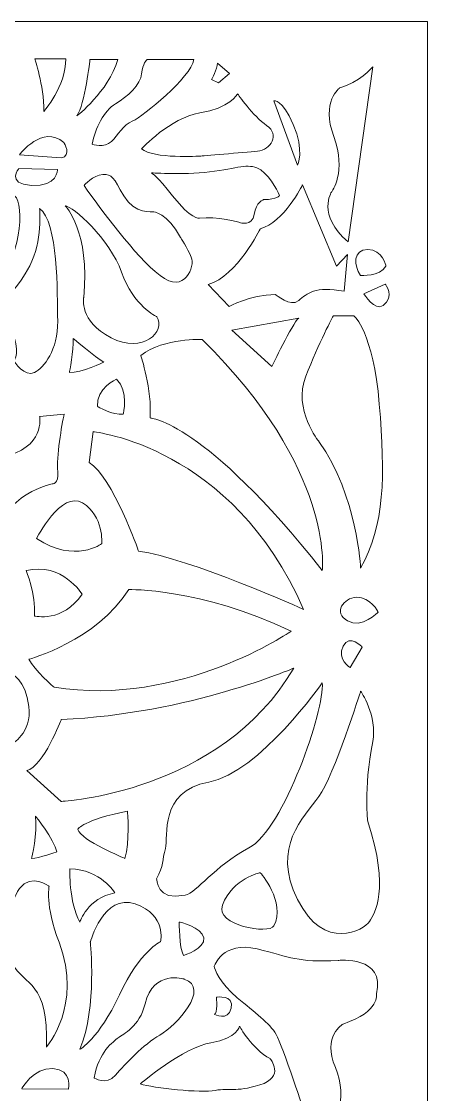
# Model space of a CAD drawing. Header units: centimetres. Extents: x -7.2 to 6.1, y -12.5 to 13.8.
# Drawn here: x 1.51 to 6.09, y 1.7 to 13.78 of the extents above; entities that cross this region are included whole.
import ezdxf

# ---------------------------------------------------------------- set-up
doc = ezdxf.new("R2010")
doc.units = ezdxf.units.CM
doc.header["$MEASUREMENT"] = 0
doc.layers.add('layer 1', color=7, linetype='Continuous')

msp = doc.modelspace()

# ---------------------------------------------------------------- linework, layer by layer
at = {"layer": 'layer 1', "color": 242, "lineweight": 9}
msp.add_open_spline([(-7.24842, 13.78152), (-7.24842, 13.78152), (6.08623, 13.78152), (6.08623, 13.78152), (6.08623, 13.78152), (6.08623, 13.78152), (6.08623, -12.4804), (6.08623, -12.4804), (6.08623, -12.4804), (6.08623, -12.4804), (-7.24842, -12.4804), (-7.24842, -12.4804), (-7.24842, -12.4804), (-7.24842, -12.4804), (-7.24842, 13.78152), (-7.24842, 13.78152)], degree=3, knots=[0, 0, 0, 0, 0.2, 0.2, 0.2, 0.2, 0.4, 0.4, 0.4, 0.4, 0.6, 0.6, 0.6, 0.6, 1, 1, 1, 1], dxfattribs=at)
at = {"layer": 'layer 1', "color": 7, "lineweight": 9}
for points, knots in [([(1.76744, 12.76996), (1.76744, 12.76996), (2.01189, 13.04777), (2.01561, 13.36264), (2.01561, 13.36264), (2.01561, 13.36264), (1.66371, 13.36264), (1.66371, 13.36264), (1.66371, 13.36264), (1.66371, 13.36264), (1.76744, 13.06999), (1.76744, 12.76996)], [0, 0, 0, 0, 0.25, 0.25, 0.25, 0.25, 0.5, 0.5, 0.5, 0.5, 1, 1, 1, 1]), ([(2.13785, 12.71811), (2.13785, 12.71811), (2.48973, 12.98851), (2.60083, 13.35152), (2.60083, 13.35152), (2.60083, 13.35152), (2.28601, 13.35152), (2.28601, 13.35152), (2.28601, 13.35152), (2.28601, 13.35152), (2.23044, 12.84405), (2.13785, 12.71811)], [0, 0, 0, 0, 0.25, 0.25, 0.25, 0.25, 0.5, 0.5, 0.5, 0.5, 1, 1, 1, 1]), ([(2.31193, 12.39955), (2.31193, 12.39955), (2.44898, 12.3551), (2.52676, 12.42919), (2.52676, 12.42919), (2.60455, 12.50328), (2.65639, 12.61441), (2.76752, 12.66255), (2.76752, 12.66255), (2.87864, 12.7107), (3.42685, 13.1552), (3.45649, 13.35152), (3.45649, 13.35152), (3.45649, 13.35152), (2.92679, 13.35152), (2.92679, 13.35152), (2.92679, 13.35152), (2.92679, 13.35152), (2.87864, 13.31077), (2.86753, 13.19223), (2.86753, 13.19223), (2.85642, 13.07371), (2.70826, 12.93295), (2.57491, 12.85516), (2.57491, 12.85516), (2.44158, 12.77737), (2.34157, 12.57735), (2.31193, 12.39955)], [0, 0, 0, 0, 0.125, 0.125, 0.125, 0.125, 0.25, 0.25, 0.25, 0.25, 0.375, 0.375, 0.375, 0.375, 0.5, 0.5, 0.5, 0.5, 0.625, 0.625, 0.625, 0.625, 0.75, 0.75, 0.75, 0.75, 1, 1, 1, 1]), ([(3.72194, 13.31324), (3.72194, 13.31324), (3.85776, 13.19595), (3.85776, 13.19595), (3.85776, 13.19595), (3.85776, 13.19595), (3.73428, 13.09099), (3.73428, 13.09099), (3.73428, 13.09099), (3.73428, 13.09099), (3.65404, 13.12803), (3.65404, 13.12803), (3.65404, 13.12803), (3.65404, 13.12803), (3.72194, 13.24534), (3.72194, 13.31324)], [0, 0, 0, 0, 0.2, 0.2, 0.2, 0.2, 0.4, 0.4, 0.4, 0.4, 0.6, 0.6, 0.6, 0.6, 1, 1, 1, 1]), ([(5.46903, 13.27002), (5.46903, 13.27002), (5.30853, 13.08483), (5.09862, 13.03543), (5.09862, 13.03543), (5.09862, 13.03543), (4.88256, 12.88108), (5.03072, 12.486), (5.03072, 12.486), (5.17888, 12.09087), (5.00602, 11.86245), (5.00602, 11.86245), (5.00602, 11.86245), (5.00602, 11.86245), (4.83317, 11.60934), (5.19122, 11.30066), (5.19122, 11.30066), (5.19122, 11.30066), (5.46903, 13.27002), (5.46903, 13.27002)], [0, 0, 0, 0, 0.16666667, 0.16666667, 0.16666667, 0.16666667, 0.33333333, 0.33333333, 0.33333333, 0.33333333, 0.5, 0.5, 0.5, 0.5, 0.66666667, 0.66666667, 0.66666667, 0.66666667, 1, 1, 1, 1]), ([(2.86753, 12.34771), (2.86753, 12.34771), (3.18979, 12.69959), (3.52317, 12.75145), (3.52317, 12.75145), (3.85652, 12.8033), (3.94911, 12.96629), (3.94911, 12.96629), (3.94911, 12.96629), (3.94911, 12.96629), (4.12322, 12.71442), (4.27507, 12.61069), (4.27507, 12.61069), (4.42695, 12.50698), (4.32324, 12.33659), (4.17136, 12.32176), (4.17136, 12.32176), (4.01951, 12.30695), (3.52686, 12.2662), (3.52686, 12.2662), (3.52686, 12.2662), (3.52686, 12.2662), (2.99718, 12.23286), (2.86753, 12.34771)], [0, 0, 0, 0, 0.14285714, 0.14285714, 0.14285714, 0.14285714, 0.28571429, 0.28571429, 0.28571429, 0.28571429, 0.42857143, 0.42857143, 0.42857143, 0.42857143, 0.57142857, 0.57142857, 0.57142857, 0.57142857, 0.71428571, 0.71428571, 0.71428571, 0.71428571, 1, 1, 1, 1]), ([(4.3578, 12.88727), (4.3578, 12.88727), (4.62326, 12.16496), (4.62326, 12.16496), (4.62326, 12.16496), (4.62326, 12.16496), (4.70351, 12.32548), (4.57388, 12.6218), (4.57388, 12.6218), (4.44423, 12.91814), (4.3578, 12.88727), (4.3578, 12.88727)], [0, 0, 0, 0, 0.25, 0.25, 0.25, 0.25, 0.5, 0.5, 0.5, 0.5, 1, 1, 1, 1]), ([(1.49333, 12.28226), (1.49333, 12.28226), (1.75261, 12.62797), (1.99339, 12.41808), (1.99339, 12.41808), (1.99339, 12.41808), (2.08598, 12.26992), (1.9625, 12.24522), (1.9625, 12.24522), (1.9625, 12.24522), (1.49333, 12.28226), (1.49333, 12.28226)], [0, 0, 0, 0, 0.25, 0.25, 0.25, 0.25, 0.5, 0.5, 0.5, 0.5, 1, 1, 1, 1]), ([(1.48716, 12.12793), (1.48716, 12.12793), (1.9193, 12.11557), (1.9193, 12.11557), (1.9193, 12.11557), (1.9193, 12.11557), (1.92546, 11.91802), (1.62915, 11.93654), (1.62915, 11.93654), (1.33281, 11.95505), (1.48716, 12.12793), (1.48716, 12.12793)], [0, 0, 0, 0, 0.25, 0.25, 0.25, 0.25, 0.5, 0.5, 0.5, 0.5, 1, 1, 1, 1]), ([(2.97865, 12.07729), (2.97865, 12.07729), (3.39351, 12.05137), (3.68983, 12.09582), (3.68983, 12.09582), (3.98617, 12.14027), (4.08618, 12.18841), (4.20842, 12.11063), (4.20842, 12.11063), (4.33063, 12.03284), (4.41953, 11.8217), (4.41953, 11.8217), (4.41953, 11.8217), (4.41953, 11.8217), (4.39361, 11.77725), (4.24545, 11.77725), (4.24545, 11.77725), (4.24545, 11.77725), (4.15286, 11.75133), (4.13433, 11.61056), (4.13433, 11.61056), (4.1158, 11.46982), (3.97506, 11.51797), (3.97506, 11.51797), (3.97506, 11.51797), (3.97506, 11.51797), (3.70836, 11.59206), (3.51945, 11.56614), (3.51945, 11.56614), (3.51945, 11.56614), (3.42407, 11.55203), (3.21571, 11.818), (3.21571, 11.818), (3.04163, 12.04025), (2.97865, 12.07729), (2.97865, 12.07729)], [0, 0, 0, 0, 0.1, 0.1, 0.1, 0.1, 0.2, 0.2, 0.2, 0.2, 0.3, 0.3, 0.3, 0.3, 0.4, 0.4, 0.4, 0.4, 0.5, 0.5, 0.5, 0.5, 0.6, 0.6, 0.6, 0.6, 0.7, 0.7, 0.7, 0.7, 0.8, 0.8, 0.8, 0.8, 1, 1, 1, 1]), ([(2.21933, 11.93654), (2.21933, 11.93654), (2.32304, 12.05506), (2.43047, 12.05878), (2.43047, 12.05878), (2.53788, 12.06248), (2.54899, 12.02544), (2.66751, 11.818), (2.66751, 11.818), (2.78605, 11.61056), (2.99718, 11.64021), (2.99718, 11.64021), (2.99718, 11.64021), (2.99718, 11.64021), (3.16074, 11.62798), (3.30461, 11.35128), (3.30461, 11.35128), (3.30461, 11.35128), (3.3824, 11.22904), (3.42685, 11.12903), (3.42685, 11.12903), (3.4713, 11.02902), (3.35648, 10.70306), (3.07497, 10.92161), (3.07497, 10.92161), (2.79346, 11.14014), (2.40453, 11.67354), (2.21933, 11.93654)], [0, 0, 0, 0, 0.125, 0.125, 0.125, 0.125, 0.25, 0.25, 0.25, 0.25, 0.375, 0.375, 0.375, 0.375, 0.5, 0.5, 0.5, 0.5, 0.625, 0.625, 0.625, 0.625, 0.75, 0.75, 0.75, 0.75, 1, 1, 1, 1]), ([(3.61699, 10.81913), (3.61699, 10.81913), (3.8516, 10.57218), (3.8516, 10.57218), (3.8516, 10.57218), (3.8516, 10.57218), (4.08001, 10.70184), (4.37633, 10.70801), (4.37633, 10.70801), (4.37633, 10.70801), (4.54302, 10.55985), (4.63561, 10.64008), (4.63561, 10.64008), (4.72821, 10.72034), (4.82081, 10.80677), (5.14801, 10.74504), (5.14801, 10.74504), (5.14801, 10.74504), (5.18505, 11.15867), (5.18505, 11.15867), (5.18505, 11.15867), (5.18505, 11.15867), (5.06159, 11.02902), (5.06159, 11.02902), (5.06159, 11.02902), (5.06159, 11.02902), (4.67882, 11.94271), (4.67882, 11.94271), (4.67882, 11.94271), (4.67882, 11.94271), (4.46893, 11.51674), (4.20348, 11.44884), (4.20348, 11.44884), (4.20348, 11.44884), (3.94419, 10.9179), (3.61699, 10.81913)], [0, 0, 0, 0, 0.1, 0.1, 0.1, 0.1, 0.2, 0.2, 0.2, 0.2, 0.3, 0.3, 0.3, 0.3, 0.4, 0.4, 0.4, 0.4, 0.5, 0.5, 0.5, 0.5, 0.6, 0.6, 0.6, 0.6, 0.7, 0.7, 0.7, 0.7, 0.8, 0.8, 0.8, 0.8, 1, 1, 1, 1]), ([(1.41307, 11.83159), (1.41307, 11.83159), (1.39456, 11.48588), (0.94389, 11.18954), (0.94389, 11.18954), (0.49323, 10.89322), (0.61669, 10.43019), (0.87597, 10.34377), (0.87597, 10.34377), (0.87597, 10.34377), (0.97476, 10.57218), (1.25257, 10.86852), (1.25257, 10.86852), (1.53036, 11.16484), (1.55506, 11.80689), (1.41307, 11.83159)], [0, 0, 0, 0, 0.2, 0.2, 0.2, 0.2, 0.4, 0.4, 0.4, 0.4, 0.6, 0.6, 0.6, 0.6, 1, 1, 1, 1]), ([(1.71927, 11.67724), (1.71927, 11.67724), (1.75261, 11.30313), (1.60815, 11.03274), (1.60815, 11.03274), (1.46371, 10.76232), (1.37109, 10.71787), (1.37109, 10.71787), (1.37109, 10.71787), (1.37109, 10.71787), (1.27849, 10.57713), (1.39703, 10.32154), (1.39703, 10.32154), (1.51555, 10.06595), (1.43037, 9.95855), (1.43037, 9.95855), (1.43037, 9.95855), (1.43037, 9.95855), (1.55258, 9.77333), (1.66001, 9.8289), (1.66001, 9.8289), (1.76744, 9.88446), (1.92671, 10.08448), (1.92299, 10.40674), (1.92299, 10.40674), (1.9193, 10.72898), (1.92671, 11.52908), (1.71927, 11.67724)], [0, 0, 0, 0, 0.125, 0.125, 0.125, 0.125, 0.25, 0.25, 0.25, 0.25, 0.375, 0.375, 0.375, 0.375, 0.5, 0.5, 0.5, 0.5, 0.625, 0.625, 0.625, 0.625, 0.75, 0.75, 0.75, 0.75, 1, 1, 1, 1]), ([(2.0082, 11.70688), (2.0082, 11.70688), (2.2897, 11.41796), (2.21561, 10.67344), (2.21561, 10.67344), (2.21561, 10.67344), (2.16005, 10.40674), (2.52307, 10.22153), (2.52307, 10.22153), (2.88606, 10.03634), (3.14164, 10.29192), (3.03791, 10.45861), (3.03791, 10.45861), (3.03791, 10.45861), (2.77493, 10.58085), (2.64158, 10.95865), (2.64158, 10.95865), (2.50823, 11.33647), (2.08968, 11.70318), (2.0082, 11.70688)], [0, 0, 0, 0, 0.16666667, 0.16666667, 0.16666667, 0.16666667, 0.33333333, 0.33333333, 0.33333333, 0.33333333, 0.5, 0.5, 0.5, 0.5, 0.66666667, 0.66666667, 0.66666667, 0.66666667, 1, 1, 1, 1]), ([(5.33321, 10.92409), (5.33321, 10.92409), (5.54929, 10.90556), (5.61719, 11.02902), (5.61719, 11.02902), (5.61719, 11.02902), (5.58015, 11.21423), (5.41347, 11.21423), (5.41347, 11.21423), (5.24678, 11.21423), (5.25297, 11.02902), (5.33321, 10.92409)], [0, 0, 0, 0, 0.25, 0.25, 0.25, 0.25, 0.5, 0.5, 0.5, 0.5, 1, 1, 1, 1]), ([(5.37026, 10.71417), (5.37026, 10.71417), (5.61102, 10.8253), (5.61102, 10.8253), (5.61102, 10.8253), (5.61102, 10.8253), (5.72028, 10.68276), (5.58632, 10.58452), (5.58632, 10.58452), (5.49372, 10.51662), (5.37026, 10.71417), (5.37026, 10.71417)], [0, 0, 0, 0, 0.25, 0.25, 0.25, 0.25, 0.5, 0.5, 0.5, 0.5, 1, 1, 1, 1]), ([(3.88246, 10.30673), (3.88246, 10.30673), (4.33311, 9.89927), (4.33311, 9.89927), (4.33311, 9.89927), (4.33311, 9.89927), (4.56155, 10.37463), (4.63561, 10.44255), (4.63561, 10.44255), (4.63561, 10.44255), (3.88246, 10.30673), (3.88246, 10.30673)], [0, 0, 0, 0, 0.25, 0.25, 0.25, 0.25, 0.5, 0.5, 0.5, 0.5, 1, 1, 1, 1]), ([(5.02453, 10.46725), (5.02453, 10.46725), (5.25914, 10.46725), (5.25914, 10.46725), (5.25914, 10.46725), (5.25914, 10.46725), (5.4752, 10.2882), (5.54312, 9.4733), (5.54312, 9.4733), (5.61102, 8.65839), (5.60485, 8.11513), (5.33321, 7.6274), (5.33321, 7.6274), (5.33321, 7.6274), (5.29617, 8.44231), (4.86403, 9.0535), (4.86403, 9.0535), (4.86403, 9.0535), (4.56772, 9.41157), (4.71587, 9.78814), (4.71587, 9.78814), (4.86403, 10.16474), (5.02453, 10.46725), (5.02453, 10.46725)], [0, 0, 0, 0, 0.14285714, 0.14285714, 0.14285714, 0.14285714, 0.28571429, 0.28571429, 0.28571429, 0.28571429, 0.42857143, 0.42857143, 0.42857143, 0.42857143, 0.57142857, 0.57142857, 0.57142857, 0.57142857, 0.71428571, 0.71428571, 0.71428571, 0.71428571, 1, 1, 1, 1]), ([(2.09832, 10.21414), (2.09832, 10.21414), (2.34527, 9.99805), (2.44403, 9.94866), (2.44403, 9.94866), (2.44403, 9.94866), (2.18475, 9.81901), (2.05512, 9.83137), (2.05512, 9.83137), (2.05512, 9.83137), (2.10451, 10.07831), (2.09832, 10.21414)], [0, 0, 0, 0, 0.25, 0.25, 0.25, 0.25, 0.5, 0.5, 0.5, 0.5, 1, 1, 1, 1]), ([(2.85766, 10.02275), (2.85766, 10.02275), (2.9873, 9.63382), (2.9626, 9.31897), (2.9626, 9.31897), (2.9626, 9.31897), (3.57378, 9.28191), (4.90107, 7.60271), (4.90107, 7.60271), (4.90107, 7.60271), (5.03689, 8.74482), (3.54909, 10.20178), (3.54909, 10.20178), (3.54909, 10.20178), (3.12929, 10.22647), (2.85766, 10.02275)], [0, 0, 0, 0, 0.2, 0.2, 0.2, 0.2, 0.4, 0.4, 0.4, 0.4, 0.6, 0.6, 0.6, 0.6, 1, 1, 1, 1]), ([(2.58602, 9.75728), (2.58602, 9.75728), (2.35144, 9.65232), (2.36996, 9.4486), (2.36996, 9.4486), (2.36996, 9.4486), (2.54282, 9.34367), (2.66011, 9.36217), (2.66011, 9.36217), (2.66011, 9.36217), (2.72801, 9.61529), (2.58602, 9.75728)], [0, 0, 0, 0, 0.25, 0.25, 0.25, 0.25, 0.5, 0.5, 0.5, 0.5, 1, 1, 1, 1]), ([(0.24875, 7.70272), (0.24875, 7.70272), (0.43025, 7.51381), (0.51545, 7.45455), (0.51545, 7.45455), (0.60065, 7.39529), (1.03032, 7.22119), (1.27108, 6.99894), (1.27108, 6.99894), (1.27108, 6.99894), (0.94884, 7.80645), (1.3822, 8.28429), (1.3822, 8.28429), (1.3822, 8.28429), (1.49333, 8.48059), (1.86004, 8.57691), (1.86004, 8.57691), (1.86004, 8.57691), (1.93782, 8.56949), (1.92299, 8.71765), (1.92299, 8.71765), (1.90818, 8.86583), (1.96744, 9.25105), (1.99708, 9.36217), (1.99708, 9.36217), (1.99708, 9.36217), (1.71927, 9.33625), (1.71927, 9.33625), (1.71927, 9.33625), (1.71927, 9.33625), (1.79336, 8.98065), (1.28591, 8.87694), (1.28591, 8.87694), (0.77845, 8.77321), (0.45619, 8.82138), (0.2747, 9.09178), (0.2747, 9.09178), (0.09318, 9.36217), (0.13023, 9.61034), (0.13023, 9.6474), (0.13023, 9.6474), (0.13023, 9.6474), (-0.45131, 9.51775), (-0.72169, 9.54739), (-0.72169, 9.54739), (-0.72169, 9.54739), (-0.54021, 9.33255), (-0.84392, 9.09919), (-0.84392, 9.09919), (-0.84392, 9.09919), (-0.94024, 8.99918), (-0.72169, 8.75471), (-0.72169, 8.75471), (-0.72169, 8.75471), (-0.66984, 8.63617), (-0.49946, 8.68803), (-0.49946, 8.68803), (-0.32907, 8.73987), (-0.00312, 8.85472), (0.15246, 8.53615), (0.15246, 8.53615), (0.30803, 8.21761), (0.25986, 7.81015), (0.24875, 7.70272)], [0, 0, 0, 0, 0.05882353, 0.05882353, 0.05882353, 0.05882353, 0.11764706, 0.11764706, 0.11764706, 0.11764706, 0.17647059, 0.17647059, 0.17647059, 0.17647059, 0.23529412, 0.23529412, 0.23529412, 0.23529412, 0.29411765, 0.29411765, 0.29411765, 0.29411765, 0.35294118, 0.35294118, 0.35294118, 0.35294118, 0.41176471, 0.41176471, 0.41176471, 0.41176471, 0.47058824, 0.47058824, 0.47058824, 0.47058824, 0.52941176, 0.52941176, 0.52941176, 0.52941176, 0.58823529, 0.58823529, 0.58823529, 0.58823529, 0.64705882, 0.64705882, 0.64705882, 0.64705882, 0.70588235, 0.70588235, 0.70588235, 0.70588235, 0.76470588, 0.76470588, 0.76470588, 0.76470588, 0.82352941, 0.82352941, 0.82352941, 0.82352941, 0.88235294, 0.88235294, 0.88235294, 0.88235294, 1, 1, 1, 1]), ([(2.27734, 8.81891), (2.27734, 8.81891), (2.32057, 9.16462), (2.32057, 9.16462), (2.32057, 9.16462), (2.32057, 9.16462), (3.88246, 9.01029), (4.69118, 7.1644), (4.69118, 7.1644), (4.69118, 7.1644), (3.40093, 7.7447), (2.83297, 7.81879), (2.83297, 7.81879), (2.83297, 7.81879), (2.54282, 8.65222), (2.27734, 8.81891)], [0, 0, 0, 0, 0.2, 0.2, 0.2, 0.2, 0.4, 0.4, 0.4, 0.4, 0.6, 0.6, 0.6, 0.6, 1, 1, 1, 1]), ([(1.68471, 7.96078), (1.68471, 7.96078), (1.9625, 8.51023), (2.20328, 8.36207), (2.20328, 8.36207), (2.44403, 8.21389), (2.41936, 7.90521), (2.41936, 7.90521), (2.41936, 7.90521), (2.41936, 7.90521), (2.12302, 7.6768), (1.68471, 7.96078)], [0, 0, 0, 0, 0.25, 0.25, 0.25, 0.25, 0.5, 0.5, 0.5, 0.5, 1, 1, 1, 1]), ([(1.56742, 7.60271), (1.56742, 7.60271), (1.67854, 7.34342), (1.66001, 7.09031), (1.66001, 7.09031), (1.66001, 7.09031), (1.98103, 7.01005), (2.19711, 7.33725), (2.19711, 7.33725), (2.19711, 7.33725), (1.97486, 7.69532), (1.56742, 7.60271)], [0, 0, 0, 0, 0.25, 0.25, 0.25, 0.25, 0.5, 0.5, 0.5, 0.5, 1, 1, 1, 1]), ([(1.59828, 6.60261), (1.59828, 6.60261), (2.36379, 6.8125), (2.72184, 7.38663), (2.72184, 7.38663), (2.72184, 7.38663), (3.51822, 7.41132), (4.54919, 6.91745), (4.54919, 6.91745), (4.54919, 6.91745), (3.30831, 6.05932), (1.88226, 6.28774), (1.88226, 6.28774), (1.88226, 6.28774), (1.66001, 6.47912), (1.59828, 6.60261)], [0, 0, 0, 0, 0.2, 0.2, 0.2, 0.2, 0.4, 0.4, 0.4, 0.4, 0.6, 0.6, 0.6, 0.6, 1, 1, 1, 1]), ([(5.53076, 7.13353), (5.53076, 7.13353), (5.34557, 6.94215), (5.18505, 7.03475), (5.18505, 7.03475), (5.02453, 7.12734), (5.13565, 7.29403), (5.29, 7.30022), (5.29, 7.30022), (5.44433, 7.30639), (5.53076, 7.13353), (5.53076, 7.13353)], [0, 0, 0, 0, 0.25, 0.25, 0.25, 0.25, 0.5, 0.5, 0.5, 0.5, 1, 1, 1, 1]), ([(5.35173, 6.73841), (5.35173, 6.73841), (5.21591, 6.50999), (5.21591, 6.50999), (5.21591, 6.50999), (5.21591, 6.50999), (5.06159, 6.60261), (5.13565, 6.75077), (5.13565, 6.75077), (5.20974, 6.89892), (5.35173, 6.73841), (5.35173, 6.73841)], [0, 0, 0, 0, 0.25, 0.25, 0.25, 0.25, 0.5, 0.5, 0.5, 0.5, 1, 1, 1, 1]), ([(1.40073, 6.44209), (1.40073, 6.44209), (1.35134, 6.17664), (1.17848, 6.01612), (1.17848, 6.01612), (1.17848, 6.01612), (1.339, 5.91116), (1.40073, 5.64569), (1.40073, 5.64569), (1.40073, 5.64569), (1.63532, 5.76917), (1.59828, 6.07168), (1.59828, 6.07168), (1.56123, 6.37419), (1.40073, 6.44209), (1.40073, 6.44209)], [0, 0, 0, 0, 0.2, 0.2, 0.2, 0.2, 0.4, 0.4, 0.4, 0.4, 0.6, 0.6, 0.6, 0.6, 1, 1, 1, 1]), ([(4.58005, 6.50382), (4.58005, 6.50382), (3.4071, 5.99142), (1.9625, 5.9235), (1.9625, 5.9235), (1.9625, 5.9235), (1.76497, 5.39876), (1.57358, 5.34937), (1.57358, 5.34937), (1.57358, 5.34937), (1.9625, 5.00366), (1.9625, 5.00366), (1.9625, 5.00366), (1.9625, 5.00366), (3.75281, 5.09009), (4.58005, 6.50382)], [0, 0, 0, 0, 0.2, 0.2, 0.2, 0.2, 0.4, 0.4, 0.4, 0.4, 0.6, 0.6, 0.6, 0.6, 1, 1, 1, 1]), ([(4.90107, 6.33713), (4.90107, 6.33713), (4.19114, 5.32467), (3.62316, 5.21974), (3.62316, 5.21974), (3.05522, 5.11478), (3.17251, 4.60236), (3.13548, 4.47273), (3.13548, 4.47273), (3.09842, 4.34308), (3.11695, 4.27518), (3.03669, 4.13319), (3.03669, 4.13319), (3.03669, 4.13319), (3.03258, 3.87408), (3.3577, 3.94798), (3.3577, 3.94798), (3.49352, 3.97884), (3.67872, 4.26899), (4.07382, 4.4789), (4.07382, 4.4789), (4.46893, 4.68879), (4.93193, 6.04081), (4.90107, 6.33713)], [0, 0, 0, 0, 0.14285714, 0.14285714, 0.14285714, 0.14285714, 0.28571429, 0.28571429, 0.28571429, 0.28571429, 0.42857143, 0.42857143, 0.42857143, 0.42857143, 0.57142857, 0.57142857, 0.57142857, 0.57142857, 0.71428571, 0.71428571, 0.71428571, 0.71428571, 1, 1, 1, 1]), ([(5.33321, 6.24454), (5.33321, 6.24454), (5.03689, 5.29998), (4.86403, 5.05922), (4.86403, 5.05922), (4.69118, 4.81844), (4.32694, 4.49743), (4.62326, 3.89858), (4.62326, 3.89858), (4.9196, 3.29976), (5.37643, 3.55904), (5.43199, 3.65164), (5.43199, 3.65164), (5.48756, 3.74425), (5.66658, 4.00354), (5.41347, 4.77524), (5.41347, 4.77524), (5.41347, 4.77524), (5.36287, 5.12211), (5.46903, 5.67658), (5.46903, 5.67658), (5.52459, 5.96672), (5.33321, 6.24454), (5.33321, 6.24454)], [0, 0, 0, 0, 0.14285714, 0.14285714, 0.14285714, 0.14285714, 0.28571429, 0.28571429, 0.28571429, 0.28571429, 0.42857143, 0.42857143, 0.42857143, 0.42857143, 0.57142857, 0.57142857, 0.57142857, 0.57142857, 0.71428571, 0.71428571, 0.71428571, 0.71428571, 1, 1, 1, 1]), ([(1.67235, 4.83697), (1.67235, 4.83697), (1.88226, 4.57767), (1.91313, 4.43568), (1.91313, 4.43568), (1.91313, 4.43568), (1.70941, 4.36161), (1.62915, 4.36161), (1.62915, 4.36161), (1.62915, 4.36161), (1.69705, 4.64559), (1.67235, 4.83697)], [0, 0, 0, 0, 0.25, 0.25, 0.25, 0.25, 0.5, 0.5, 0.5, 0.5, 1, 1, 1, 1]), ([(2.70951, 4.89253), (2.70951, 4.89253), (2.73418, 4.53446), (2.67862, 4.36161), (2.67862, 4.36161), (2.67862, 4.36161), (2.19092, 4.55916), (2.14771, 4.68879), (2.14771, 4.68879), (2.14771, 4.68879), (2.21561, 4.79992), (2.70951, 4.89253)], [0, 0, 0, 0, 0.25, 0.25, 0.25, 0.25, 0.5, 0.5, 0.5, 0.5, 1, 1, 1, 1]), ([(2.06129, 4.24431), (2.06129, 4.24431), (2.04276, 3.87388), (2.17241, 3.64547), (2.17241, 3.64547), (2.17241, 3.64547), (2.25884, 3.91711), (2.56749, 3.97267), (2.56749, 3.97267), (2.56749, 3.97267), (2.407, 4.23815), (2.06129, 4.24431)], [0, 0, 0, 0, 0.25, 0.25, 0.25, 0.25, 0.5, 0.5, 0.5, 0.5, 1, 1, 1, 1]), ([(1.8267, 4.04676), (1.8267, 4.04676), (1.62915, 4.20109), (1.49333, 4.02207), (1.49333, 4.02207), (1.37196, 3.86207), (1.29577, 3.41088), (1.41926, 3.1701), (1.41926, 3.1701), (1.54272, 2.92935), (1.8267, 2.97874), (1.79583, 2.2379), (1.79583, 2.2379), (1.79583, 2.2379), (2.20664, 2.70364), (1.93782, 3.41705), (1.93782, 3.41705), (1.77731, 3.84302), (1.8267, 4.04676), (1.8267, 4.04676)], [0, 0, 0, 0, 0.16666667, 0.16666667, 0.16666667, 0.16666667, 0.33333333, 0.33333333, 0.33333333, 0.33333333, 0.5, 0.5, 0.5, 0.5, 0.66666667, 0.66666667, 0.66666667, 0.66666667, 1, 1, 1, 1]), ([(4.20348, 4.20109), (4.20348, 4.20109), (4.49227, 3.87119), (4.3578, 3.60226), (4.3578, 3.60226), (4.30841, 3.50348), (3.68832, 3.60684), (3.77751, 3.83685), (3.77751, 3.83685), (3.8948, 4.13936), (4.20348, 4.20109), (4.20348, 4.20109)], [0, 0, 0, 0, 0.25, 0.25, 0.25, 0.25, 0.5, 0.5, 0.5, 0.5, 1, 1, 1, 1]), ([(2.17241, 2.21321), (2.17241, 2.21321), (2.3823, 2.32433), (2.61689, 2.82439), (2.61689, 2.82439), (2.8515, 3.32445), (3.07991, 3.42322), (3.07991, 3.42322), (3.07991, 3.42322), (3.07991, 3.42322), (3.15398, 3.72573), (2.79593, 3.84921), (2.79593, 3.84921), (2.43786, 3.97267), (2.2897, 3.41705), (2.2897, 3.41705), (2.2897, 3.41705), (2.2897, 3.41705), (2.36996, 2.69474), (2.17241, 2.21321)], [0, 0, 0, 0, 0.16666667, 0.16666667, 0.16666667, 0.16666667, 0.33333333, 0.33333333, 0.33333333, 0.33333333, 0.5, 0.5, 0.5, 0.5, 0.66666667, 0.66666667, 0.66666667, 0.66666667, 1, 1, 1, 1]), ([(3.2898, 3.64547), (3.2898, 3.64547), (3.2898, 3.35532), (3.3392, 3.26889), (3.3392, 3.26889), (3.3392, 3.26889), (3.58612, 3.34296), (3.56759, 3.46644), (3.56759, 3.46644), (3.54909, 3.5899), (3.2898, 3.64547), (3.2898, 3.64547)], [0, 0, 0, 0, 0.25, 0.25, 0.25, 0.25, 0.5, 0.5, 0.5, 0.5, 1, 1, 1, 1]), ([(3.68491, 3.14543), (3.68491, 3.14543), (3.77751, 3.43558), (4.16644, 3.34296), (4.16644, 3.34296), (4.55536, 3.25036), (4.61092, 3.18863), (5.08009, 3.21333), (5.08009, 3.21333), (5.08009, 3.21333), (5.61719, 3.26889), (5.51225, 2.83673), (5.51225, 2.83673), (5.51225, 2.83673), (5.55546, 2.63918), (5.13565, 2.49719), (5.13565, 2.49719), (5.13565, 2.49719), (4.8949, 2.36136), (5.04923, 2.00948), (5.04923, 2.00948), (5.20358, 1.65758), (5.01219, 1.3057), (5.01219, 1.3057), (5.01219, 1.3057), (5.01219, 1.3057), (4.87637, 1.12049), (5.06775, 0.96616), (5.06775, 0.96616), (5.25914, 0.81181), (5.20974, 0.69452), (5.20974, 0.69452), (5.20974, 0.69452), (5.20974, 0.69452), (5.04923, 0.58341), (5.06775, 0.49699), (5.06775, 0.49699), (5.08628, 0.41056), (5.16035, 0.23151), (5.16035, 0.23151), (5.16035, 0.23151), (5.16035, 0.23151), (4.88873, 0.29943), (4.76525, 0.21918), (4.76525, 0.21918), (4.64178, 0.13892), (4.59241, 0.10805), (4.59241, 0.10805), (4.59241, 0.10805), (4.59241, 0.10805), (4.35163, 0.20682), (4.35163, 0.20682), (4.35163, 0.20682), (4.35163, 0.20682), (4.00592, 0.16361), (3.88863, 0.07102), (3.88863, 0.07102), (3.88863, 0.07102), (3.58612, 0.21918), (3.69108, 0.32413), (3.69108, 0.32413), (3.79603, 0.42907), (4.09235, 0.64512), (4.21581, 0.91677), (4.21581, 0.91677), (4.21581, 0.91677), (4.63561, 1.10198), (4.70968, 1.47239), (4.70968, 1.47239), (4.70968, 1.47239), (4.45659, 2.25024), (4.3825, 2.37989), (4.3825, 2.37989), (4.30841, 2.50955), (4.14174, 2.62684), (3.94419, 2.79353), (3.94419, 2.79353), (3.74664, 2.96021), (3.68491, 3.12073), (3.68491, 3.14543)], [0, 0, 0, 0, 0.04761905, 0.04761905, 0.04761905, 0.04761905, 0.0952381, 0.0952381, 0.0952381, 0.0952381, 0.14285714, 0.14285714, 0.14285714, 0.14285714, 0.19047619, 0.19047619, 0.19047619, 0.19047619, 0.23809524, 0.23809524, 0.23809524, 0.23809524, 0.28571429, 0.28571429, 0.28571429, 0.28571429, 0.33333333, 0.33333333, 0.33333333, 0.33333333, 0.38095238, 0.38095238, 0.38095238, 0.38095238, 0.42857143, 0.42857143, 0.42857143, 0.42857143, 0.47619048, 0.47619048, 0.47619048, 0.47619048, 0.52380952, 0.52380952, 0.52380952, 0.52380952, 0.57142857, 0.57142857, 0.57142857, 0.57142857, 0.61904762, 0.61904762, 0.61904762, 0.61904762, 0.66666667, 0.66666667, 0.66666667, 0.66666667, 0.71428571, 0.71428571, 0.71428571, 0.71428571, 0.76190476, 0.76190476, 0.76190476, 0.76190476, 0.80952381, 0.80952381, 0.80952381, 0.80952381, 0.85714286, 0.85714286, 0.85714286, 0.85714286, 0.9047619, 0.9047619, 0.9047619, 0.9047619, 1, 1, 1, 1]), ([(2.33291, 1.89219), (2.33291, 1.89219), (2.46256, 1.79957), (2.57368, 1.92306), (2.57368, 1.92306), (2.68481, 2.04652), (2.88853, 2.26877), (3.07372, 2.37372), (3.07372, 2.37372), (3.25894, 2.47868), (3.64785, 2.90465), (3.34537, 3.00342), (3.34537, 3.00342), (3.34537, 3.00342), (2.99968, 3.11465), (2.90704, 2.7256), (2.90704, 2.7256), (2.84531, 2.46632), (2.66011, 2.38606), (2.60455, 2.34286), (2.60455, 2.34286), (2.54899, 2.29963), (2.3823, 2.18234), (2.33291, 1.89219)], [0, 0, 0, 0, 0.14285714, 0.14285714, 0.14285714, 0.14285714, 0.28571429, 0.28571429, 0.28571429, 0.28571429, 0.42857143, 0.42857143, 0.42857143, 0.42857143, 0.57142857, 0.57142857, 0.57142857, 0.57142857, 0.71428571, 0.71428571, 0.71428571, 0.71428571, 1, 1, 1, 1]), ([(3.70961, 2.79969), (3.70961, 2.79969), (3.72811, 2.60831), (3.68491, 2.60831), (3.68491, 2.60831), (3.68491, 2.60831), (3.83924, 2.52188), (3.87629, 2.67623), (3.87629, 2.67623), (3.91333, 2.83056), (3.70961, 2.79969), (3.70961, 2.79969)], [0, 0, 0, 0, 0.25, 0.25, 0.25, 0.25, 0.5, 0.5, 0.5, 0.5, 1, 1, 1, 1]), ([(2.8515, 1.82427), (2.8515, 1.82427), (3.34537, 2.2379), (3.64785, 2.2873), (3.64785, 2.2873), (3.95036, 2.33667), (3.96889, 2.47249), (3.96889, 2.47249), (3.96889, 2.47249), (3.96889, 2.47249), (4.11088, 2.21321), (4.3146, 2.10827), (4.3146, 2.10827), (4.3146, 2.10827), (4.48746, 1.89836), (4.19731, 1.81193), (4.19731, 1.81193), (3.90716, 1.7255), (3.86393, 1.78107), (3.69725, 1.7502), (3.69725, 1.7502), (3.53056, 1.71934), (3.00582, 1.7749), (2.8515, 1.82427)], [0, 0, 0, 0, 0.14285714, 0.14285714, 0.14285714, 0.14285714, 0.28571429, 0.28571429, 0.28571429, 0.28571429, 0.42857143, 0.42857143, 0.42857143, 0.42857143, 0.57142857, 0.57142857, 0.57142857, 0.57142857, 0.71428571, 0.71428571, 0.71428571, 0.71428571, 1, 1, 1, 1]), ([(1.51802, 1.76871), (1.51802, 1.76871), (2.04276, 1.76254), (2.04276, 1.76254), (2.04276, 1.76254), (2.04276, 1.76254), (2.09215, 1.98479), (1.8699, 1.99715), (1.8699, 1.99715), (1.64765, 2.00948), (1.51802, 1.76871), (1.51802, 1.76871)], [0, 0, 0, 0, 0.25, 0.25, 0.25, 0.25, 0.5, 0.5, 0.5, 0.5, 1, 1, 1, 1])]:
    msp.add_open_spline(points, degree=3, knots=knots, dxfattribs=at)

doc.saveas('drawing.dxf')
